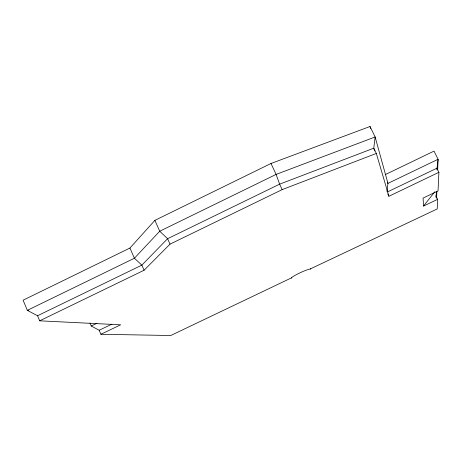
<?xml version="1.0" encoding="UTF-8"?>
<svg xmlns="http://www.w3.org/2000/svg" width="462" height="462" viewBox="0 0 462 462"><rect width="100%" height="100%" fill="white"/><g stroke="black" fill="none" stroke-linecap="round" stroke-linejoin="round"><path stroke-width="0.69" d="M435.914 197.257L436.555 191.794M436.833 169.635L438.086 159.28L434.032 151.109L385.279 174.607M436.602 198.215L436.867 191.17M437.676 170.022L438.086 159.28L387.941 183.385L387.012 191.511M435.961 195.894L437.653 199.336L437.214 208.945L310.042 269.051A10.632 1.19 -24.8 0 0 299.769 272.938A10.632 1.19 -24.8 0 0 291.516 277.853L170.755 335.51L100.895 334.28L99.174 330.249L91.268 326.022L89.946 322.921M387.583 191.874L436.879 168.226L438.9 172.309L438.04 190.939L423.082 198.071L423.538 206.058L437.653 199.336M423.538 206.058L434.788 191.799M100.895 334.28L120.651 324.815L39.674 320.824L37.549 315.748L27.327 310.343L23.1 300.184L129.932 248.048L154.897 220.357L270.992 163.484L370.027 126.49L375.138 136.971L387.941 183.385L387.329 182.132M39.674 320.824L144.092 270.235L170.01 244.144L282.172 189.622L376.328 153.448L388.912 196.263L438.9 172.309M37.549 315.748L141.857 265.136L167.596 238.71L279.62 184.159L373.775 148.198L375.138 136.971L276.103 174.405L159.719 231.231L134.402 258.252L27.327 310.343L28.759 310.452M91.268 326.022L97.008 323.261M99.174 330.249L111.914 324.139M291.378 277.772L291.557 278.13M376.328 153.448L373.775 148.198L374.601 150.947M387.78 193.93L388.912 196.263M270.992 163.484L276.103 174.405L279.62 184.159L282.172 189.622M170.01 244.144L167.596 238.71L159.719 231.231L154.897 220.357M144.092 270.235L141.857 265.136L134.402 258.252L129.932 248.048M370.027 126.49L370.616 128.546M310.504 268.688L310.608 269.08"/></g></svg>
